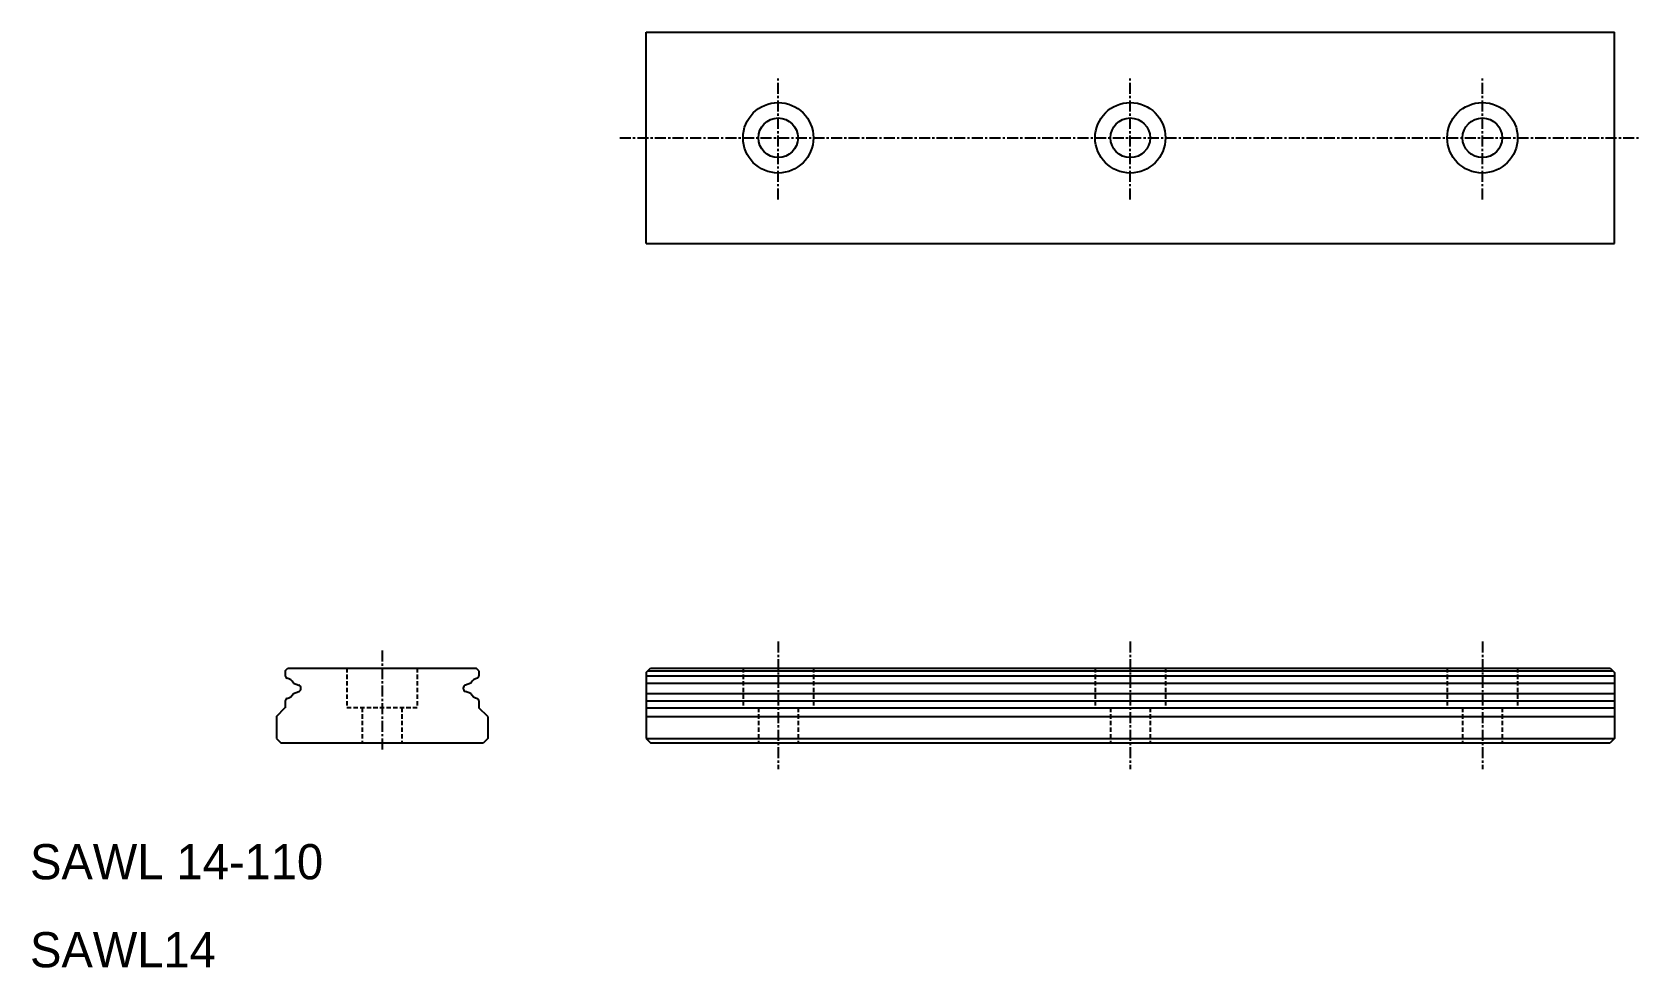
# Model space of a CAD drawing. Extents: x 10 to 193, y 10 to 116.
import ezdxf

# ---------------------------------------------------------------- set-up
doc = ezdxf.new("R2010")
doc.units = 0
doc.linetypes.add('CENTER', pattern=[2, 1.25, -0.25, 0.25, -0.25])
doc.linetypes.add('DASHED', pattern=[0.75, 0.5, -0.25])
doc.layers.get('0').update_dxf_attribs({"linetype": 'CONTINUOUS'})
doc.layers.add('CENTER', color=1, linetype='CENTER')

msp = doc.modelspace()

# ---------------------------------------------------------------- linework, layer by layer
at = {"color": 7, "linetype": 'CONTINUOUS'}
for p, q in [((80.00001, 116.242784), (190.00001, 116.242784)), ((80.00001, 92.242784), (80.00001, 116.242784)), ((190.00001, 92.242784), (190.00001, 116.242784)), ((80.00001, 92.242784), (190.00001, 92.242784)), ((39.000006, 43.699992), (39.300005, 43.999992)), ((39.299988, 43.999992), (60.700012, 43.999992)), ((61.000002, 43.699993), (60.700001, 44.000002)), ((80, 43.499992), (80.5, 43.999993)), ((80.50001, 43.999984), (189.50001, 43.999984)), ((189.50001, 43.999984), (190.00001, 43.499984)), ((39, 43.699989), (39, 43.110725)), ((39.931768, 42.299997), (40.521984, 42.073427)), ((60.068235, 42.299999), (59.478019, 42.073428)), ((61, 43.699989), (61, 43.135368)), ((80.00001, 43.499984), (80.00001, 35.999984)), ((80.00001, 43.110717), (190.00001, 43.110717)), ((80.00001, 42.299979), (190.00001, 42.299979)), ((80.199989, 43.699981), (189.800013, 43.699981)), ((190.00001, 43.499984), (190.00001, 35.999984)), ((39, 40.289268), (39, 39.500007)), ((39.931757, 41.099997), (40.521975, 41.326562)), ((60.06824, 41.099992), (59.478022, 41.326558)), ((61, 40.289268), (61, 39.500007)), ((80.00001, 41.099983), (190.00001, 41.099983)), ((80.00001, 40.28926), (190.00001, 40.28926)), ((37.999975, 38.500009), (38.999983, 39.500025)), ((38, 38.500007), (38, 36.000007)), ((61.999989, 38.500015), (60.999992, 39.50002)), ((62, 38.500007), (62, 35.999992)), ((80.00001, 39.499999), (190.00001, 39.499999)), ((80.00001, 38.499999), (190.00001, 38.499999)), ((37.999997, 35.999999), (38.5, 35.500001)), ((38.500017, 35.499984), (61.499985, 35.499984)), ((61.99999, 36), (61.499987, 35.500002)), ((80, 35.999984), (80.5, 35.499983)), ((80.00001, 35.999984), (190.00001, 35.999984)), ((80.50001, 35.499984), (189.50001, 35.499984)), ((190.00001, 35.999984), (189.50001, 35.499984))]:
    msp.add_line(p, q, dxfattribs=at)
at = {"color": 3, "linetype": 'DASHED'}
for p, q in [((46, 43.999984), (46, 39.499984)), ((54, 43.999984), (54, 39.499984)), ((91.00001, 43.999984), (91.00001, 39.499984)), ((99.00001, 43.999984), (99.00001, 39.499984)), ((131.00001, 43.999984), (131.00001, 39.499984)), ((139.00001, 43.999984), (139.00001, 39.499984)), ((171.00001, 43.999984), (171.00001, 39.499984)), ((179.00001, 43.999984), (179.00001, 39.499984)), ((54, 39.499984), (46, 39.499984)), ((47.75, 39.499984), (47.75, 35.499984)), ((52.25, 39.499984), (52.25, 35.499984)), ((91.00001, 39.499984), (99.00001, 39.499984)), ((92.75001, 39.499984), (92.75001, 35.499984)), ((97.25001, 39.499984), (97.25001, 35.499984)), ((131.00001, 39.499984), (139.00001, 39.499984)), ((132.75001, 39.499984), (132.75001, 35.499984)), ((137.25001, 39.499984), (137.25001, 35.499984)), ((171.00001, 39.499984), (179.00001, 39.499984)), ((172.75001, 39.499984), (172.75001, 35.499984)), ((177.25001, 39.499984), (177.25001, 35.499984))]:
    msp.add_line(p, q, dxfattribs=at)
at = {"color": 7, "linetype": 'CONTINUOUS'}
for centre, radius in [((95.00001, 104.242784), 4), ((135.00001, 104.242784), 4), ((175.00001, 104.242784), 4), ((95.00001, 104.242784), 2.25), ((135.00001, 104.242784), 2.25), ((175.00001, 104.242784), 2.25)]:
    msp.add_circle(centre, radius, dxfattribs=at)
for centre, radius, start, end in [((39.25, 43.110725), 0.25, 180.00009, 254.22933), ((38.832535, 41.632545), 1.286, 31.266116, 74.229348), ((40.378632, 41.699997), 0.4, 291.00072, 68.99901), ((59.621368, 41.699997), 0.4, 111.00101, 248.9993), ((61.167465, 41.632545), 1.286, 105.77067, 148.73376), ((60.75, 43.110725), 0.25, 285.77065, 359.99991), ((39.25, 40.289268), 0.25, 105.77067, 179.99991), ((38.832535, 41.767448), 1.286, 285.77065, 328.73409), ((61.167465, 41.767448), 1.286, 211.26613, 254.22933), ((60.75, 40.289268), 0.25, 0.00009061, 74.229348)]:
    msp.add_arc(centre, radius, start, end, dxfattribs=at)
at = {"layer": 'CENTER', "color": 1, "linetype": 'CENTER'}
for p, q in [((95.00001, 97.242784), (95.00001, 111.242784)), ((135.00001, 97.242784), (135.00001, 111.242784)), ((175.00001, 97.242784), (175.00001, 111.242784)), ((77.00001, 104.242784), (193.00001, 104.242784)), ((50, 45.999992), (50, 34.749992)), ((95.00001, 46.999984), (95.00001, 32.499984)), ((135.00001, 46.999984), (135.00001, 32.499984)), ((175.00001, 46.999984), (175.00001, 32.499984))]:
    msp.add_line(p, q, dxfattribs=at)

# ---------------------------------------------------------------- texts
at = {"color": 7, "linetype": 'CONTINUOUS'}
for s, p in [('SAWL 14-110', (10, 20)), ('SAWL14', (10, 10))]:
    msp.add_text(s, height=4, dxfattribs=at).set_placement(p)

doc.saveas('drawing.dxf')
